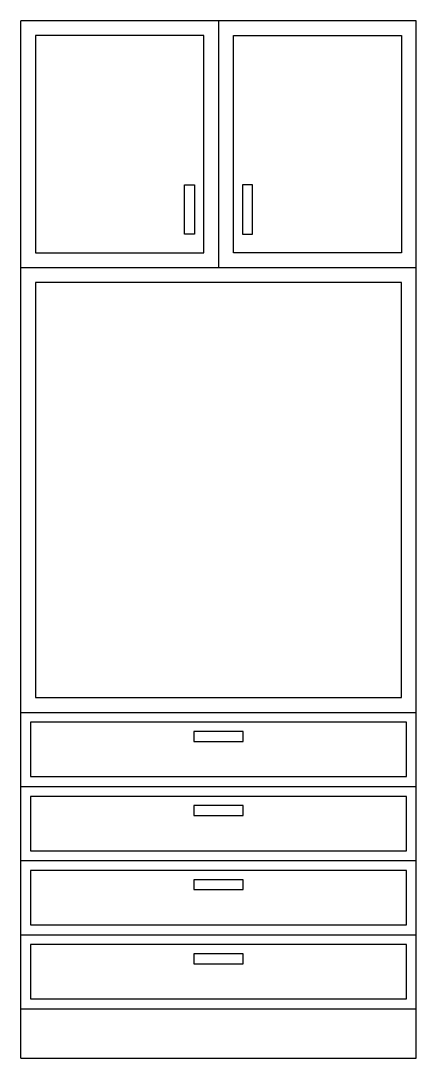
# Model space of a CAD drawing. Header units: millimetres. Extents: x -918.99 to -918.19, y 2702.53 to 2704.63.
import ezdxf

# ---------------------------------------------------------------- set-up
doc = ezdxf.new("R2010")
doc.units = ezdxf.units.MM
doc.header["$LTSCALE"] = 10
doc.layers.add('Móveis_armários', color=2, linetype='Continuous')

msp = doc.modelspace()

# ---------------------------------------------------------------- linework, layer by layer
at = {"layer": 'Móveis_armários'}
for p, q in [((-918.1933, 2704.6314), (-918.9933, 2704.6314)), ((-918.9933, 2702.5314), (-918.9933, 2704.6314)), ((-918.5933, 2704.6314), (-918.5933, 2704.1314)), ((-918.1933, 2702.5314), (-918.1933, 2704.6314)), ((-918.1933, 2704.1314), (-918.9933, 2704.1314)), ((-918.9933, 2703.2314), (-918.1933, 2703.2314)), ((-918.9933, 2703.0814), (-918.1933, 2703.0814)), ((-918.9933, 2702.9314), (-918.1933, 2702.9314)), ((-918.9933, 2702.7814), (-918.1933, 2702.7814)), ((-918.9933, 2702.6314), (-918.1933, 2702.6314)), ((-918.9933, 2702.5314), (-918.1933, 2702.5314))]:
    msp.add_line(p, q, dxfattribs=at)
at = {"layer": 'Móveis_armários', "color": 1}
for points in [[(-918.6233, 2704.6014), (-918.9633, 2704.6014), (-918.9633, 2704.1614), (-918.6233, 2704.1614)], [(-918.5633, 2704.6014), (-918.2233, 2704.6014), (-918.2233, 2704.1614), (-918.5633, 2704.1614)], [(-918.6419, 2704.1993), (-918.6619, 2704.1993), (-918.6619, 2704.2993), (-918.6419, 2704.2993)], [(-918.5447, 2704.1993), (-918.5247, 2704.1993), (-918.5247, 2704.2993), (-918.5447, 2704.2993)], [(-918.2233, 2704.1014), (-918.9633, 2704.1014), (-918.9633, 2703.2614), (-918.2233, 2703.2614)], [(-918.9733, 2703.1014), (-918.2133, 2703.1014), (-918.2133, 2703.2114), (-918.9733, 2703.2114)], [(-918.6433, 2703.1928), (-918.6433, 2703.1728), (-918.5433, 2703.1728), (-918.5433, 2703.1928)], [(-918.9733, 2702.9514), (-918.2133, 2702.9514), (-918.2133, 2703.0614), (-918.9733, 2703.0614)], [(-918.6433, 2703.0428), (-918.6433, 2703.0228), (-918.5433, 2703.0228), (-918.5433, 2703.0428)], [(-918.9733, 2702.8014), (-918.2133, 2702.8014), (-918.2133, 2702.9114), (-918.9733, 2702.9114)], [(-918.6433, 2702.8928), (-918.6433, 2702.8728), (-918.5433, 2702.8728), (-918.5433, 2702.8928)], [(-918.9733, 2702.6514), (-918.2133, 2702.6514), (-918.2133, 2702.7614), (-918.9733, 2702.7614)], [(-918.6433, 2702.7428), (-918.6433, 2702.7228), (-918.5433, 2702.7228), (-918.5433, 2702.7428)]]:
    msp.add_lwpolyline(points, close=True, dxfattribs=at)

doc.saveas('drawing.dxf')
